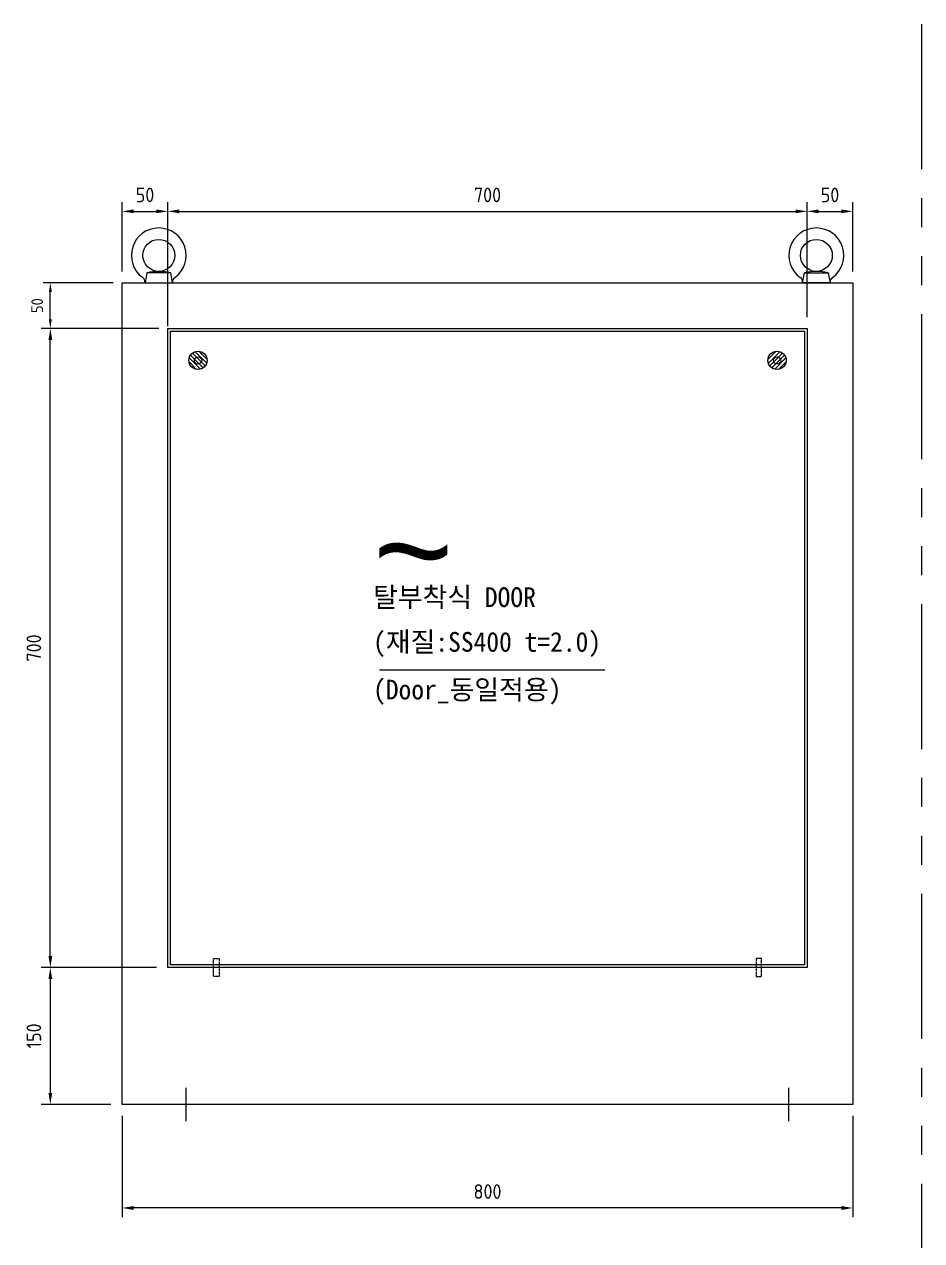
# Model space of a CAD drawing. Header units: millimetres. Extents: x 24815 to 37444, y -10619 to 6020.
# Drawn here: x 29133 to 30116, y 2083 to 3415 of the extents above; entities that cross this region are included whole.
import ezdxf
from ezdxf.enums import TextEntityAlignment as Align

# ---------------------------------------------------------------- set-up
doc = ezdxf.new("R2010")
doc.units = ezdxf.units.MM
for name, pattern in [('CENTERX2', [101.6, 63.5, -12.7, 12.7, -12.7]), ('PHANTOM', [2.5, 1.25, -0.25, 0.25, -0.25, 0.25, -0.25]), ('PHANTOM2', [31.75, 15.875, -3.175, 3.175, -3.175, 3.175, -3.175])]:
    doc.linetypes.add(name, pattern=pattern)
doc.styles.add('arial_ttf', font='arial.ttf')
doc.styles.add('HAN', font='')
doc.styles.get("Standard").update_dxf_attribs({"font": 'ISOCP.SHX', "bigfont": 'WHGTXT.SHX'})
doc.styles.get('HAN').set_extended_font_data('GulimChe')
doc.dimstyles.new('PS-4', dxfattribs={"dimscale": 4, "dimtxt": 3.2, "dimasz": 2.5, "dimexe": 2, "dimexo": 2.5, "dimgap": 2, "dimtad": 1, "dimtoh": 1, "dimrnd": 0.05, "dimzin": 12, "dimdsep": 46, "dimtxsty": 'Standard', "dimcen": 0, "dimclrt": 2, "dimazin": 3, "dimtfac": 1, "dimtofl": 0, "dimtmove": 0, "dimatfit": 3, "dimfxl": 0.18, "dimtolj": 1, "dimtzin": 0, "dimarcsym": 0})
doc.dimstyles.new('PS-5', dxfattribs={"dimscale": 5, "dimtxt": 3.2, "dimasz": 2.5, "dimexe": 2, "dimexo": 2.5, "dimgap": 2, "dimtad": 1, "dimtoh": 1, "dimrnd": 0.05, "dimzin": 12, "dimdsep": 46, "dimtxsty": 'Standard', "dimcen": 0, "dimclrt": 2, "dimazin": 3, "dimtfac": 1, "dimtofl": 0, "dimtmove": 0, "dimatfit": 3, "dimfxl": 0.18, "dimtolj": 1, "dimtzin": 0, "dimarcsym": 0})

# ---------------------------------------------------------------- blocks, each defined once
blk = doc.blocks.new('cw34etrc4se4t')
at = {"color": 6, "linetype": 'PHANTOM', "ltscale": 0.25}
for p, q in [((101307.6, -16774.6), (101307.6, -16794.6)), ((101313.6, -16774.6), (101307.6, -16774.6)), ((101313.6, -16794.6), (101313.6, -16774.6)), ((101307.6, -16794.6), (101313.6, -16794.6))]:
    blk.add_line(p, q, dxfattribs=at)
blk = doc.blocks.new('*D520')
at = {"color": 0, "lineweight": -2, "transparency": 16777216}
for p, q in [((29278, 2382), (29151.8, 2382)), ((29161.8, 2369.5), (29161.8, 2244.5)), ((29228, 2232), (29151.8, 2232))]:
    blk.add_line(p, q, dxfattribs=at)
at = {"color": 0, "transparency": 16777216}
for points in [[(29159.8, 2369.5), (29163.9, 2369.5), (29161.8, 2382)], [(29159.8, 2244.5), (29163.9, 2244.5), (29161.8, 2232)]]:
    blk.add_solid(points, dxfattribs=at)
at = {"layer": 'Defpoints', "color": 0, "transparency": 16777216}
for p in [(29290.5, 2382), (29161.8, 2232), (29240.5, 2232)]:
    blk.add_point(p, dxfattribs=at)
at = {"color": 2, "transparency": 16777216, "insert": (29143.8, 2307), "char_height": 16, "attachment_point": 5, "rotation": 90}
blk.add_mtext('\\A1;150', dxfattribs=at)
blk = doc.blocks.new('*D521')
at = {"color": 0, "lineweight": -2, "transparency": 16777216}
for p, q in [((29278, 3082), (29151.8, 3082)), ((29161.8, 2394.5), (29161.8, 3069.5)), ((29278, 2382), (29151.8, 2382))]:
    blk.add_line(p, q, dxfattribs=at)
at = {"color": 0, "transparency": 16777216}
for points in [[(29159.8, 3069.5), (29163.9, 3069.5), (29161.8, 3082)], [(29159.8, 2394.5), (29163.9, 2394.5), (29161.8, 2382)]]:
    blk.add_solid(points, dxfattribs=at)
at = {"layer": 'Defpoints', "color": 0, "transparency": 16777216}
for p in [(29161.8, 3082), (29290.5, 3082), (29290.5, 2382)]:
    blk.add_point(p, dxfattribs=at)
at = {"color": 2, "transparency": 16777216, "insert": (29143.8, 2732), "char_height": 16, "attachment_point": 5, "rotation": 90}
blk.add_mtext('\\A1;700', dxfattribs=at)
blk = doc.blocks.new('*D522')
at = {"color": 0, "lineweight": -2, "transparency": 16777216}
for p, q in [((29230.5, 3132), (29153.8, 3132)), ((29161.8, 3092), (29161.8, 3122)), ((29280.5, 3082), (29153.8, 3082))]:
    blk.add_line(p, q, dxfattribs=at)
at = {"color": 0, "transparency": 16777216}
for points in [[(29160.2, 3122), (29163.5, 3122), (29161.8, 3132)], [(29160.2, 3092), (29163.5, 3092), (29161.8, 3082)]]:
    blk.add_solid(points, dxfattribs=at)
at = {"layer": 'Defpoints', "color": 0, "transparency": 16777216}
for p in [(29161.8, 3132), (29240.5, 3132), (29290.5, 3082)]:
    blk.add_point(p, dxfattribs=at)
at = {"color": 2, "transparency": 16777216, "insert": (29147.4, 3107), "char_height": 12.8, "attachment_point": 5, "rotation": 90}
blk.add_mtext('\\A1;50', dxfattribs=at)
blk = doc.blocks.new('*D523')
at = {"color": 0, "lineweight": -2, "transparency": 16777216}
for p, q in [((29240.5, 3144.5), (29240.5, 3220.2)), ((29290.5, 3084.5), (29290.5, 3220.2)), ((29253, 3210.2), (29278, 3210.2))]:
    blk.add_line(p, q, dxfattribs=at)
at = {"color": 0, "transparency": 16777216}
for points in [[(29253, 3212.3), (29253, 3208.2), (29240.5, 3210.2)], [(29278, 3212.3), (29278, 3208.2), (29290.5, 3210.2)]]:
    blk.add_solid(points, dxfattribs=at)
at = {"layer": 'Defpoints', "color": 0, "transparency": 16777216}
for p in [(29290.5, 3210.2), (29240.5, 3132), (29290.5, 3072)]:
    blk.add_point(p, dxfattribs=at)
at = {"color": 2, "transparency": 16777216, "insert": (29265.5, 3228.2), "char_height": 16, "attachment_point": 5}
blk.add_mtext('\\A1;50', dxfattribs=at)
blk = doc.blocks.new('*D524')
at = {"color": 0, "lineweight": -2, "transparency": 16777216}
for p, q in [((29290.5, 3084.5), (29290.5, 3220.2)), ((29990.5, 3094.5), (29990.5, 3220.2)), ((29303, 3210.2), (29978, 3210.2))]:
    blk.add_line(p, q, dxfattribs=at)
at = {"color": 0, "transparency": 16777216}
for points in [[(29303, 3212.3), (29303, 3208.2), (29290.5, 3210.2)], [(29978, 3212.3), (29978, 3208.2), (29990.5, 3210.2)]]:
    blk.add_solid(points, dxfattribs=at)
at = {"layer": 'Defpoints', "color": 0, "transparency": 16777216}
for p in [(29990.5, 3210.2), (29990.5, 3082), (29290.5, 3072)]:
    blk.add_point(p, dxfattribs=at)
at = {"color": 2, "transparency": 16777216, "insert": (29640.5, 3228.2), "char_height": 16, "attachment_point": 5}
blk.add_mtext('\\A1;700', dxfattribs=at)
blk = doc.blocks.new('*D525')
at = {"color": 0, "lineweight": -2, "transparency": 16777216}
for p, q in [((29990.5, 3094.5), (29990.5, 3220.2)), ((30040.5, 3144.5), (30040.5, 3220.2)), ((30003, 3210.2), (30028, 3210.2))]:
    blk.add_line(p, q, dxfattribs=at)
at = {"color": 0, "transparency": 16777216}
for points in [[(30003, 3212.3), (30003, 3208.2), (29990.5, 3210.2)], [(30028, 3212.3), (30028, 3208.2), (30040.5, 3210.2)]]:
    blk.add_solid(points, dxfattribs=at)
at = {"layer": 'Defpoints', "color": 0, "transparency": 16777216}
for p in [(30040.5, 3210.2), (30040.5, 3132), (29990.5, 3082)]:
    blk.add_point(p, dxfattribs=at)
at = {"color": 2, "transparency": 16777216, "insert": (30015.5, 3228.2), "char_height": 16, "attachment_point": 5}
blk.add_mtext('\\A1;50', dxfattribs=at)
blk = doc.blocks.new('*D526')
at = {"color": 0, "lineweight": -2, "transparency": 16777216}
for p, q in [((29240.5, 2219.5), (29240.5, 2108.6)), ((30040.5, 2219.5), (30040.5, 2108.6)), ((30028, 2118.6), (29253, 2118.6))]:
    blk.add_line(p, q, dxfattribs=at)
at = {"color": 0, "transparency": 16777216}
for points in [[(29253, 2120.7), (29253, 2116.5), (29240.5, 2118.6)], [(30028, 2120.7), (30028, 2116.5), (30040.5, 2118.6)]]:
    blk.add_solid(points, dxfattribs=at)
at = {"layer": 'Defpoints', "color": 0, "transparency": 16777216}
for p in [(29240.5, 2232), (30040.5, 2232), (29240.5, 2118.6)]:
    blk.add_point(p, dxfattribs=at)
at = {"color": 2, "transparency": 16777216, "insert": (29640.5, 2136.6), "char_height": 16, "attachment_point": 5}
blk.add_mtext('\\A1;800', dxfattribs=at)

msp = doc.modelspace()

# ---------------------------------------------------------------- hatches: boundary and pattern name
h = msp.add_hatch()
h.set_pattern_fill('ANSI31', color=256, style=0)
h.set_pattern_definition([(315, (53489.3745, 1185.6044), (-2.24506403, -2.24506403), [])])
h.paths.add_polyline_path([(29333.52853, 3047.01815, 1), (29313.52853, 3047.01815, 1)])
h = msp.add_hatch()
h.set_pattern_fill('ANSI31', color=256, style=0)
h.set_pattern_definition([(225, (5791.6825, 1185.6044), (2.24506403, -2.24506403), [])])
h.paths.add_polyline_path([(29947.52853, 3047.01815, -1), (29967.52853, 3047.01815, -1)])

# ---------------------------------------------------------------- linework, layer by layer
at = {"color": 6, "linetype": 'PHANTOM2', "ltscale": 10}
msp.add_line((30115.8378, 3415.08624), (30115.8378, 904.24326), dxfattribs=at)
at = {"color": 3}
for p, q in [((29267.46813, 3143.01815), (29265.52853, 3132.01815)), ((29265.52853, 3132.01815), (29295.52853, 3132.01815)), ((29293.58894, 3143.01815), (29267.46813, 3143.01815)), ((29295.52853, 3132.01815), (29293.58894, 3143.01815)), ((29985.52853, 3132.01815), (29987.46813, 3143.01815)), ((30015.52853, 3132.01815), (29985.52853, 3132.01815)), ((29987.46813, 3143.01815), (30013.58894, 3143.01815)), ((30013.58894, 3143.01815), (30015.52853, 3132.01815))]:
    msp.add_line(p, q, dxfattribs=at)
msp.add_line((29522.22552, 2708.19741, -0.00011), (29768.98669, 2708.19741, -0.00011))
at = {"color": 1, "linetype": 'CENTERX2'}
for p, q in [((29310.52853, 2213.78244), (29310.52853, 2250.25387)), ((29970.52853, 2213.78244), (29970.52853, 2250.25387))]:
    msp.add_line(p, q, dxfattribs=at)
at = {"color": 3}
for points in [[(29240.52853, 3132.01815), (30040.52853, 3132.01815), (30040.52853, 2232.01815), (29240.52853, 2232.01815)], [(29290.52853, 3082.01815), (29990.52853, 3082.01815), (29990.52853, 2382.01815), (29290.52853, 2382.01815)], [(29293.52853, 3079.01815), (29987.52853, 3079.01815), (29987.52853, 2385.01815), (29293.52853, 2385.01815)]]:
    msp.add_lwpolyline(points, close=True, dxfattribs=at)
for centre in [(29280.52853, 3162.01815), (30000.52853, 3162.01815)]:
    msp.add_circle(centre, 17.5, dxfattribs=at)
at = {"color": 4}
for centre in [(29323.52853, 3047.01815, 0), (29957.52853, 3047.01815, 0)]:
    msp.add_circle(centre, 10, dxfattribs=at)
for centre in [(29323.52853, 3047.01815, 0), (29957.52853, 3047.01815, 0)]:
    msp.add_circle(centre, 4)
at = {"color": 3}
for centre, radius, start, end in [((29280.52853, 3162.01815), 30, 305.96480989, 234.03519011), ((30000.52853, 3162.01815), 30, 305.96480989, 234.03519011), ((29280.52853, 3086.91011), 57.60804, 76.89646197, 103.10353803), ((30000.52853, 3086.91011), 57.60804, 76.89646197, 103.10353803), ((29259.15124, 3132.5568), 6.4, 355.17207657, 54.03519011), ((29301.90583, 3132.5568), 6.4, 125.96480989, 184.82792343), ((29979.15124, 3132.5568), 6.4, 355.17207657, 54.03519011), ((30021.90583, 3132.5568), 6.4, 125.96480989, 184.82792343)]:
    msp.add_arc(centre, radius, start, end, dxfattribs=at)

# ---------------------------------------------------------------- block references
at = {"extrusion": (0, 0, -1), "zscale": -1}
msp.add_blockref('cw34etrc4se4t', (-130654.10707, 19166.58222, 0), dxfattribs=at)
msp.add_blockref('cw34etrc4se4t', (-71373.05, 19166.58222, 0))

# ---------------------------------------------------------------- texts
at = {"style": 'arial_ttf'}
msp.add_text('~', height=108, dxfattribs=at).set_placement((29515.08948, 2785.58268, -0.00041))
at = {"color": 2, "style": 'HAN'}
for s, p in [('탈부착식 DOOR', (29515.1945, 2798.44929, -2324.81417)), ('(재질:SS400 t=2.0)', (29515.1945, 2749.48471, -2324.81417)), ('(Door_동일적용)', (29515.1945, 2697.21326, -2324.81417))]:
    msp.add_text(s, height=21.6, dxfattribs=at).set_placement(p, align=Align.TOP_LEFT)

# ---------------------------------------------------------------- dimensions: what is measured, and where the dimension line sits
for base, p1, p2, angle, dimstyle, picture, middle in [((29290.52853, 3210.23776), (29240.52853, 3132.01815), (29290.52853, 3072.01815), 180, 'PS-5', '*D523', (29265.52853, 3228.23776)), ((29990.52853, 3210.23776), (29290.52853, 3072.01815), (29990.52853, 3082.01815), 180, 'PS-5', '*D524', (29640.52853, 3228.23776)), ((30040.52853, 3210.23776), (29990.52853, 3082.01815), (30040.52853, 3132.01815), 180, 'PS-5', '*D525', (30015.52853, 3228.23776)), ((29161.84764, 3132.01815), (29290.52853, 3082.01815), (29240.52853, 3132.01815), 90, 'PS-4', '*D522', (29147.44764, 3107.01815)), ((29161.84764, 3082.01815), (29290.52853, 2382.01815), (29290.52853, 3082.01815), 90, 'PS-5', '*D521', (29143.84764, 2732.01815)), ((29161.84764, 2232.01815), (29290.52853, 2382.01815), (29240.52853, 2232.01815), 90, 'PS-5', '*D520', (29143.84764, 2307.01815))]:
    dim = msp.add_linear_dim(base=base, p1=p1, p2=p2, angle=angle, dimstyle=dimstyle)
    dim.commit()
    dim.dimension.update_dxf_attribs({"geometry": picture, "text_midpoint": middle})
dim = msp.add_linear_dim(base=(29240.52853, 2118.58054), p1=(30040.52853, 2232.01815), p2=(29240.52853, 2232.01815), dimstyle='PS-5')
dim.commit()
dim.dimension.update_dxf_attribs({"geometry": '*D526', "text_midpoint": (29640.52853, 2136.58054)})

doc.saveas('drawing.dxf')
